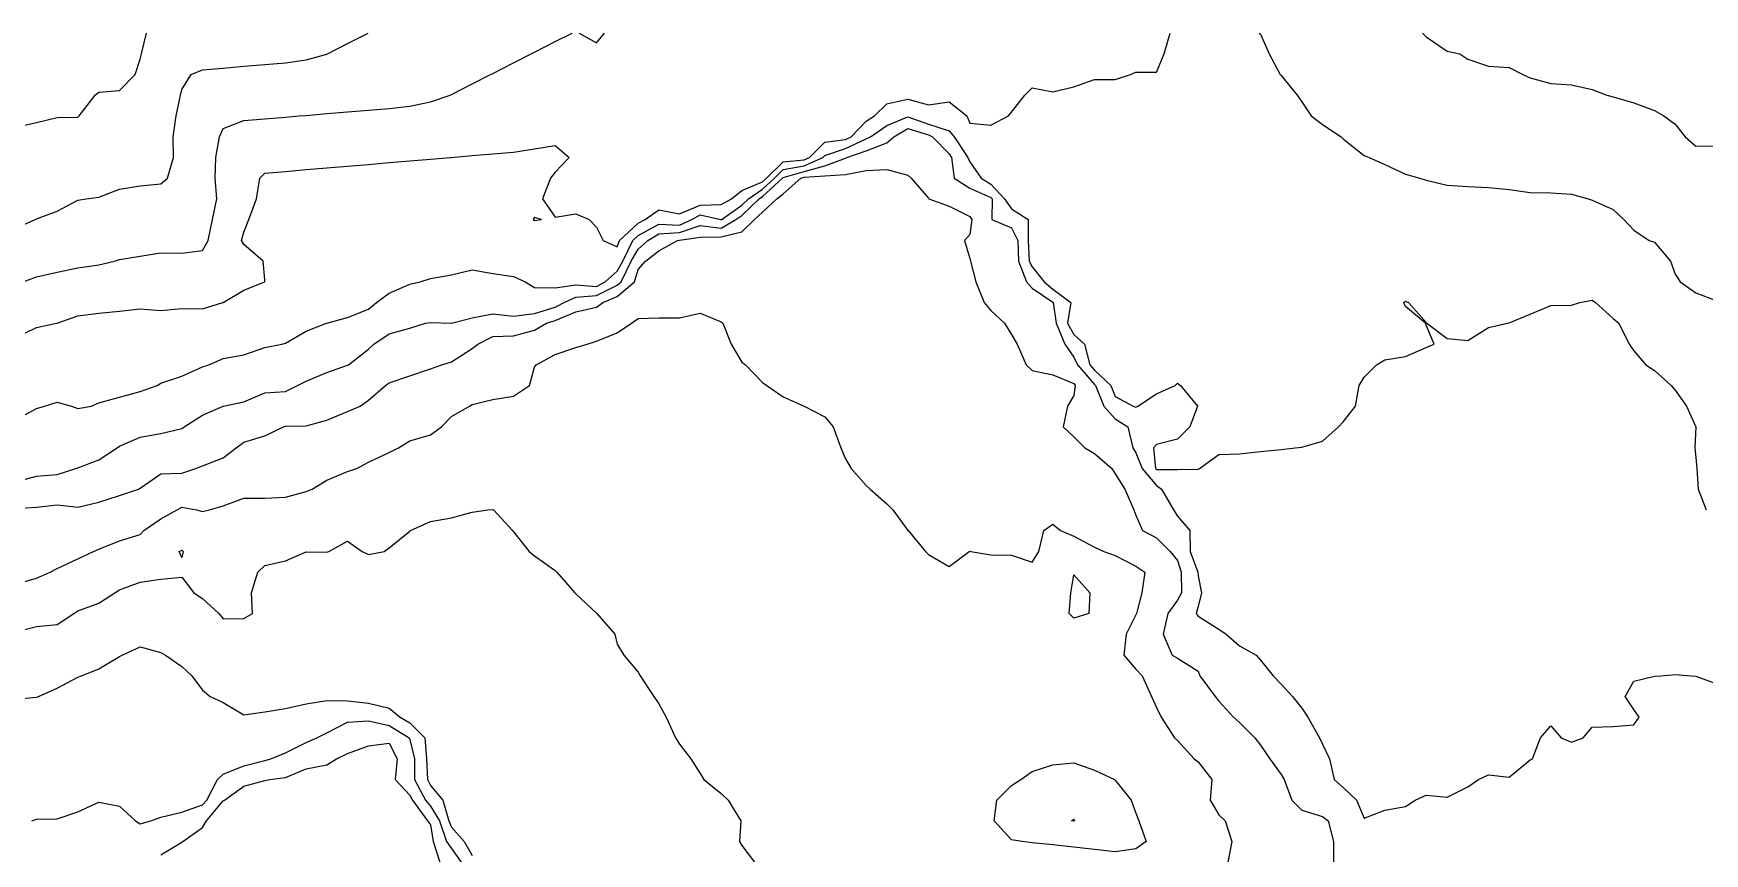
# Model space of a CAD drawing. Header units: metres. Extents: x 2681030 to 2681330, y 1246000 to 1246290.
# Drawn here: x 2681088.68 to 2681128.96, y 1246031.46 to 1246051.24 of the extents above; entities that cross this region are included whole.
import ezdxf

# ---------------------------------------------------------------- set-up
doc = ezdxf.new("R2010")
doc.units = ezdxf.units.M
doc.layers.add('BASIS_HOEHENLINIEN', color=8, linetype='Continuous')

msp = doc.modelspace()

# ---------------------------------------------------------------- linework, layer by layer
at = {"layer": 'BASIS_HOEHENLINIEN'}
for points in [[(2681088.25, 1246048.983, 0), (2681088.75, 1246049.093, 0), (2681089.25, 1246049.212, 0), (2681089.75, 1246049.222, 0), (2681089.776, 1246049.25, 0), (2681090.167, 1246049.75, 0), (2681090.25, 1246049.821, 0), (2681090.75, 1246049.863, 0), (2681091.13, 1246050.25, 0), (2681091.25, 1246050.619, 0), (2681091.277, 1246050.75, 0), (2681091.404, 1246051.25, 0)], [(2681088.25, 1246046.541, 0), (2681088.714, 1246046.75, 0), (2681088.75, 1246046.77, 0), (2681089.25, 1246046.953, 0), (2681089.75, 1246047.217, 0), (2681089.951, 1246047.25, 0), (2681090.25, 1246047.294, 0), (2681090.75, 1246047.481, 0), (2681091.25, 1246047.568, 0), (2681091.75, 1246047.611, 0), (2681091.908, 1246047.75, 0), (2681092.056, 1246048.25, 0), (2681092.048, 1246048.75, 0), (2681092.115, 1246049.25, 0), (2681092.219, 1246049.75, 0), (2681092.25, 1246049.885, 0), (2681092.48, 1246050.25, 0), (2681092.75, 1246050.362, 0), (2681093.25, 1246050.405, 0), (2681093.75, 1246050.447, 0), (2681094.25, 1246050.489, 0), (2681094.75, 1246050.531, 0), (2681095.25, 1246050.601, 0), (2681095.75, 1246050.744, 0), (2681095.765, 1246050.75, 0), (2681096.25, 1246050.998, 0), (2681096.741, 1246051.25, 0)], [(2681088.25, 1246043.909, 0), (2681088.75, 1246044.145, 0), (2681089.236, 1246044.25, 0), (2681089.25, 1246044.253, 0), (2681089.75, 1246044.426, 0), (2681090.25, 1246044.497, 0), (2681090.75, 1246044.544, 0), (2681091.25, 1246044.595, 0), (2681091.75, 1246044.562, 0), (2681092.25, 1246044.604, 0), (2681092.75, 1246044.601, 0), (2681093.241, 1246044.75, 0), (2681093.25, 1246044.753, 0), (2681093.75, 1246045.051, 0), (2681094.25, 1246045.246, 0), (2681094.257, 1246045.25, 0), (2681094.25, 1246045.3, 0), (2681094.212, 1246045.75, 0), (2681093.75, 1246046.152, 0), (2681093.688, 1246046.25, 0), (2681093.75, 1246046.447, 0), (2681093.868, 1246046.75, 0), (2681094.055, 1246047.25, 0), (2681094.134, 1246047.75, 0), (2681094.25, 1246047.871, 0), (2681094.75, 1246047.914, 0), (2681095.25, 1246047.956, 0), (2681095.75, 1246047.998, 0), (2681096.25, 1246048.04, 0), (2681096.75, 1246048.083, 0), (2681097.25, 1246048.125, 0), (2681097.75, 1246048.167, 0), (2681098.25, 1246048.209, 0), (2681098.73, 1246048.25, 0), (2681098.75, 1246048.252, 0), (2681099.25, 1246048.294, 0), (2681099.75, 1246048.336, 0), (2681100.25, 1246048.378, 0), (2681100.75, 1246048.454, 0), (2681101.25, 1246048.536, 0), (2681101.59, 1246048.25, 0), (2681101.25, 1246047.897, 0), (2681101.137, 1246047.75, 0), (2681100.946, 1246047.25, 0), (2681101.25, 1246046.812, 0), (2681101.75, 1246046.889, 0), (2681102.074, 1246046.75, 0), (2681102.25, 1246046.57, 0), (2681102.408, 1246046.25, 0), (2681102.75, 1246046.09, 0), (2681102.799, 1246046.25, 0), (2681103.25, 1246046.668, 0), (2681103.421, 1246046.75, 0), (2681103.75, 1246046.983, 0), (2681104.25, 1246046.889, 0), (2681104.75, 1246047.101, 0), (2681105.25, 1246047.111, 0), (2681105.501, 1246047.25, 0), (2681105.75, 1246047.453, 0), (2681106.25, 1246047.662, 0), (2681106.347, 1246047.75, 0), (2681106.75, 1246048.146, 0), (2681107.25, 1246048.19, 0), (2681107.386, 1246048.25, 0), (2681107.75, 1246048.622, 0), (2681108.25, 1246048.683, 0), (2681108.383, 1246048.75, 0), (2681108.75, 1246049.121, 0), (2681108.949, 1246049.25, 0), (2681109.25, 1246049.542, 0), (2681109.75, 1246049.655, 0), (2681110.25, 1246049.522, 0), (2681110.75, 1246049.594, 0), (2681111.176, 1246049.25, 0), (2681111.25, 1246049.08, 0), (2681111.75, 1246049.029, 0), (2681112.176, 1246049.25, 0), (2681112.25, 1246049.345, 0), (2681112.573, 1246049.75, 0), (2681112.75, 1246049.932, 0), (2681113.25, 1246049.834, 0), (2681113.75, 1246049.954, 0), (2681114.25, 1246050.129, 0), (2681114.75, 1246050.129, 0), (2681115.117, 1246050.25, 0), (2681115.25, 1246050.307, 0), (2681115.75, 1246050.309, 0), (2681115.93, 1246050.75, 0), (2681116.078, 1246051.25, 0)], [(2681088.427, 1246045.25, 0), (2681088.75, 1246045.368, 0), (2681089.25, 1246045.482, 0), (2681089.75, 1246045.585, 0), (2681090.25, 1246045.662, 0), (2681090.633, 1246045.75, 0), (2681090.75, 1246045.785, 0), (2681091.25, 1246045.868, 0), (2681091.75, 1246045.947, 0), (2681092.25, 1246045.938, 0), (2681092.75, 1246046.008, 0), (2681092.886, 1246046.25, 0), (2681092.993, 1246046.75, 0), (2681093.093, 1246047.25, 0), (2681093.055, 1246047.75, 0), (2681093.069, 1246048.25, 0), (2681093.16, 1246048.75, 0), (2681093.25, 1246048.949, 0), (2681093.75, 1246049.138, 0), (2681094.25, 1246049.18, 0), (2681094.75, 1246049.223, 0), (2681095.075, 1246049.25, 0), (2681095.25, 1246049.265, 0), (2681095.75, 1246049.307, 0), (2681096.25, 1246049.349, 0), (2681096.75, 1246049.392, 0), (2681097.25, 1246049.434, 0), (2681097.75, 1246049.483, 0), (2681098.25, 1246049.59, 0), (2681098.722, 1246049.75, 0), (2681098.75, 1246049.765, 0), (2681099.25, 1246050.021, 0), (2681099.697, 1246050.25, 0), (2681099.75, 1246050.277, 0), (2681100.25, 1246050.533, 0), (2681100.673, 1246050.75, 0), (2681100.75, 1246050.79, 0), (2681101.25, 1246051.046, 0), (2681101.665, 1246051.25, 0)], [(2681101.829, 1246051.25, 0), (2681102.25, 1246051.01, 0), (2681102.441, 1246051.25, 0)], [(2681118.22, 1246051.25, 0), (2681118.25, 1246051.221, 0), (2681118.458, 1246050.75, 0), (2681118.73, 1246050.25, 0), (2681118.75, 1246050.223, 0), (2681119.133, 1246049.75, 0), (2681119.25, 1246049.593, 0), (2681119.473, 1246049.25, 0), (2681119.75, 1246049.047, 0), (2681120.198, 1246048.75, 0), (2681120.25, 1246048.688, 0), (2681120.75, 1246048.298, 0), (2681120.874, 1246048.25, 0), (2681121.25, 1246048.083, 0), (2681121.75, 1246047.848, 0), (2681122.095, 1246047.75, 0), (2681122.25, 1246047.698, 0), (2681122.75, 1246047.583, 0), (2681123.25, 1246047.545, 0), (2681123.75, 1246047.524, 0), (2681124.25, 1246047.476, 0), (2681124.75, 1246047.402, 0), (2681125.25, 1246047.4, 0), (2681125.75, 1246047.367, 0), (2681126.15, 1246047.25, 0), (2681126.25, 1246047.22, 0), (2681126.75, 1246046.992, 0), (2681127.01, 1246046.75, 0), (2681127.25, 1246046.498, 0), (2681127.622, 1246046.25, 0), (2681127.75, 1246046.209, 0), (2681128.133, 1246045.75, 0), (2681128.25, 1246045.434, 0), (2681128.372, 1246045.25, 0), (2681128.75, 1246044.981, 0), (2681129.25, 1246044.79, 0)], [(2681122.161, 1246051.25, 0), (2681122.25, 1246051.158, 0), (2681122.75, 1246050.815, 0), (2681123.059, 1246050.75, 0), (2681123.25, 1246050.622, 0), (2681123.75, 1246050.447, 0), (2681124.25, 1246050.418, 0), (2681124.575, 1246050.25, 0), (2681124.75, 1246050.167, 0), (2681125.25, 1246050.032, 0), (2681125.75, 1246050.004, 0), (2681126.25, 1246049.887, 0), (2681126.604, 1246049.75, 0), (2681126.75, 1246049.713, 0), (2681127.25, 1246049.564, 0), (2681127.75, 1246049.383, 0), (2681127.973, 1246049.25, 0), (2681128.25, 1246049.049, 0), (2681128.487, 1246048.75, 0), (2681128.75, 1246048.52, 0), (2681129.25, 1246048.531, 0)], [(2681088.25, 1246041.919, 0), (2681088.75, 1246042.195, 0), (2681088.941, 1246042.25, 0), (2681089.25, 1246042.349, 0), (2681089.597, 1246042.25, 0), (2681089.75, 1246042.196, 0), (2681090.076, 1246042.25, 0), (2681090.25, 1246042.335, 0), (2681090.75, 1246042.466, 0), (2681091.25, 1246042.605, 0), (2681091.658, 1246042.75, 0), (2681091.75, 1246042.806, 0), (2681092.25, 1246042.974, 0), (2681092.75, 1246043.201, 0), (2681092.902, 1246043.25, 0), (2681093.25, 1246043.403, 0), (2681093.75, 1246043.493, 0), (2681094.25, 1246043.665, 0), (2681094.662, 1246043.75, 0), (2681094.75, 1246043.771, 0), (2681095.25, 1246044.059, 0), (2681095.743, 1246044.25, 0), (2681095.75, 1246044.253, 0), (2681096.25, 1246044.386, 0), (2681096.75, 1246044.594, 0), (2681096.945, 1246044.75, 0), (2681097.25, 1246044.979, 0), (2681097.75, 1246045.191, 0), (2681097.998, 1246045.25, 0), (2681098.25, 1246045.332, 0), (2681098.75, 1246045.417, 0), (2681099.25, 1246045.542, 0), (2681099.75, 1246045.448, 0), (2681100.25, 1246045.376, 0), (2681100.525, 1246045.25, 0), (2681100.75, 1246045.117, 0), (2681101.25, 1246045.107, 0), (2681101.75, 1246045.176, 0), (2681102.25, 1246045.14, 0), (2681102.458, 1246045.25, 0), (2681102.75, 1246045.505, 0), (2681102.885, 1246045.75, 0), (2681103.123, 1246046.25, 0), (2681103.25, 1246046.368, 0), (2681103.75, 1246046.64, 0), (2681104.25, 1246046.616, 0), (2681104.546, 1246046.75, 0), (2681104.75, 1246046.869, 0), (2681105.246, 1246046.75, 0), (2681105.25, 1246046.749, 0), (2681105.251, 1246046.75, 0), (2681105.75, 1246047.098, 0), (2681105.909, 1246047.25, 0), (2681106.25, 1246047.485, 0), (2681106.541, 1246047.75, 0), (2681106.75, 1246047.955, 0), (2681107.25, 1246048.051, 0), (2681107.702, 1246048.25, 0), (2681107.75, 1246048.299, 0), (2681108.25, 1246048.462, 0), (2681108.75, 1246048.701, 0), (2681108.854, 1246048.75, 0), (2681109.25, 1246049.016, 0), (2681109.75, 1246049.233, 0), (2681110.25, 1246049.049, 0), (2681110.75, 1246048.893, 0), (2681110.873, 1246048.75, 0), (2681111.195, 1246048.25, 0), (2681111.25, 1246048.144, 0), (2681111.52, 1246047.75, 0), (2681111.75, 1246047.605, 0), (2681112.081, 1246047.25, 0), (2681112.25, 1246047.012, 0), (2681112.649, 1246046.75, 0), (2681112.657, 1246046.25, 0), (2681112.675, 1246045.75, 0), (2681112.75, 1246045.609, 0), (2681113.038, 1246045.25, 0), (2681113.25, 1246045.076, 0), (2681113.678, 1246044.75, 0), (2681113.6, 1246044.25, 0), (2681113.75, 1246043.982, 0), (2681114.013, 1246043.75, 0), (2681114.137, 1246043.25, 0), (2681114.25, 1246043.118, 0), (2681114.648, 1246042.75, 0), (2681114.75, 1246042.483, 0), (2681115.184, 1246042.25, 0), (2681115.25, 1246042.226, 0), (2681115.293, 1246042.25, 0), (2681115.75, 1246042.552, 0), (2681116.194, 1246042.75, 0), (2681116.25, 1246042.804, 0), (2681116.324, 1246042.75, 0), (2681116.737, 1246042.25, 0), (2681116.55, 1246041.75, 0), (2681116.25, 1246041.459, 0), (2681115.75, 1246041.33, 0), (2681115.678, 1246041.25, 0), (2681115.725, 1246040.75, 0), (2681115.75, 1246040.721, 0), (2681116.25, 1246040.722, 0), (2681116.75, 1246040.735, 0), (2681116.783, 1246040.75, 0), (2681117.25, 1246041.085, 0), (2681117.75, 1246041.098, 0), (2681118.25, 1246041.154, 0), (2681118.75, 1246041.206, 0), (2681119.091, 1246041.25, 0), (2681119.25, 1246041.265, 0), (2681119.75, 1246041.408, 0), (2681120.137, 1246041.75, 0), (2681120.25, 1246041.884, 0), (2681120.542, 1246042.25, 0), (2681120.628, 1246042.75, 0), (2681120.75, 1246042.953, 0), (2681121.053, 1246043.25, 0), (2681121.25, 1246043.365, 0), (2681121.75, 1246043.446, 0), (2681122.25, 1246043.664, 0), (2681122.436, 1246043.75, 0), (2681122.25, 1246044.201, 0), (2681122.228, 1246044.25, 0), (2681121.75, 1246044.655, 0), (2681121.709, 1246044.75, 0), (2681121.75, 1246044.786, 0), (2681121.817, 1246044.75, 0), (2681122.25, 1246044.265, 0), (2681122.261, 1246044.25, 0), (2681122.75, 1246043.883, 0), (2681123.25, 1246043.832, 0), (2681123.75, 1246044.147, 0), (2681124.209, 1246044.25, 0), (2681124.25, 1246044.26, 0), (2681124.75, 1246044.468, 0), (2681125.25, 1246044.682, 0), (2681125.75, 1246044.691, 0), (2681125.95, 1246044.75, 0), (2681126.25, 1246044.808, 0), (2681126.324, 1246044.75, 0), (2681126.75, 1246044.367, 0), (2681126.887, 1246044.25, 0), (2681127.137, 1246043.75, 0), (2681127.25, 1246043.585, 0), (2681127.542, 1246043.25, 0), (2681127.75, 1246043.113, 0), (2681128.151, 1246042.75, 0), (2681128.25, 1246042.639, 0), (2681128.522, 1246042.25, 0), (2681128.743, 1246041.75, 0), (2681128.726, 1246041.25, 0), (2681128.75, 1246041.013, 0), (2681128.767, 1246040.75, 0), (2681128.802, 1246040.25, 0), (2681128.996, 1246039.75, 0)], [(2681088.25, 1246040.428, 0), (2681088.75, 1246040.564, 0), (2681089.25, 1246040.601, 0), (2681089.695, 1246040.75, 0), (2681089.75, 1246040.768, 0), (2681090.25, 1246040.959, 0), (2681090.697, 1246041.25, 0), (2681090.75, 1246041.285, 0), (2681091.25, 1246041.505, 0), (2681091.75, 1246041.59, 0), (2681092.25, 1246041.712, 0), (2681092.307, 1246041.75, 0), (2681092.75, 1246042.038, 0), (2681093.246, 1246042.25, 0), (2681093.25, 1246042.251, 0), (2681093.75, 1246042.353, 0), (2681094.25, 1246042.574, 0), (2681094.75, 1246042.602, 0), (2681095.038, 1246042.75, 0), (2681095.25, 1246042.853, 0), (2681095.75, 1246043.06, 0), (2681096.25, 1246043.237, 0), (2681096.271, 1246043.25, 0), (2681096.75, 1246043.629, 0), (2681096.883, 1246043.75, 0), (2681097.25, 1246043.992, 0), (2681097.75, 1246044.134, 0), (2681098.124, 1246044.25, 0), (2681098.25, 1246044.271, 0), (2681098.75, 1246044.252, 0), (2681099.25, 1246044.384, 0), (2681099.75, 1246044.479, 0), (2681100.25, 1246044.422, 0), (2681100.75, 1246044.488, 0), (2681101.25, 1246044.638, 0), (2681101.467, 1246044.75, 0), (2681101.75, 1246044.883, 0), (2681102.25, 1246044.921, 0), (2681102.75, 1246045.169, 0), (2681102.845, 1246045.25, 0), (2681103.085, 1246045.75, 0), (2681103.25, 1246046.038, 0), (2681103.486, 1246046.25, 0), (2681103.75, 1246046.408, 0), (2681104.25, 1246046.436, 0), (2681104.75, 1246046.612, 0), (2681105.25, 1246046.54, 0), (2681105.603, 1246046.75, 0), (2681105.75, 1246046.852, 0), (2681106.166, 1246047.25, 0), (2681106.25, 1246047.308, 0), (2681106.735, 1246047.75, 0), (2681106.75, 1246047.765, 0), (2681107.25, 1246047.912, 0), (2681107.75, 1246048.046, 0), (2681108.25, 1246048.234, 0), (2681108.284, 1246048.25, 0), (2681108.75, 1246048.411, 0), (2681109.25, 1246048.599, 0), (2681109.419, 1246048.75, 0), (2681109.75, 1246048.95, 0), (2681110.25, 1246048.793, 0), (2681110.347, 1246048.75, 0), (2681110.75, 1246048.335, 0), (2681110.806, 1246048.25, 0), (2681110.868, 1246047.75, 0), (2681111.25, 1246047.505, 0), (2681111.75, 1246047.285, 0), (2681111.783, 1246047.25, 0), (2681111.774, 1246046.75, 0), (2681112.25, 1246046.556, 0), (2681112.401, 1246046.25, 0), (2681112.419, 1246045.75, 0), (2681112.609, 1246045.25, 0), (2681112.75, 1246045.096, 0), (2681113.25, 1246044.756, 0), (2681113.258, 1246044.75, 0), (2681113.329, 1246044.25, 0), (2681113.535, 1246043.75, 0), (2681113.75, 1246043.432, 0), (2681113.839, 1246043.25, 0), (2681114.25, 1246042.772, 0), (2681114.274, 1246042.75, 0), (2681114.48, 1246042.25, 0), (2681114.75, 1246041.942, 0), (2681115.059, 1246041.75, 0), (2681115.172, 1246041.25, 0), (2681115.25, 1246041.129, 0), (2681115.401, 1246040.75, 0), (2681115.75, 1246040.339, 0), (2681115.87, 1246040.25, 0), (2681116.16, 1246039.75, 0), (2681116.25, 1246039.596, 0), (2681116.549, 1246039.25, 0), (2681116.557, 1246038.75, 0), (2681116.74, 1246038.25, 0), (2681116.75, 1246038.159, 0), (2681116.832, 1246037.75, 0), (2681116.75, 1246037.416, 0), (2681116.706, 1246037.25, 0), (2681116.75, 1246037.186, 0), (2681117.25, 1246036.873, 0), (2681117.423, 1246036.75, 0), (2681117.75, 1246036.474, 0), (2681118.145, 1246036.25, 0), (2681118.25, 1246036.123, 0), (2681118.558, 1246035.75, 0), (2681118.75, 1246035.548, 0), (2681119.024, 1246035.25, 0), (2681119.25, 1246034.965, 0), (2681119.391, 1246034.75, 0), (2681119.673, 1246034.25, 0), (2681119.75, 1246034.103, 0), (2681119.92, 1246033.75, 0), (2681120.032, 1246033.25, 0), (2681120.25, 1246033.048, 0), (2681120.567, 1246032.75, 0), (2681120.75, 1246032.314, 0), (2681121.25, 1246032.506, 0), (2681121.75, 1246032.594, 0), (2681121.985, 1246032.75, 0), (2681122.25, 1246032.866, 0), (2681122.75, 1246032.822, 0), (2681123.25, 1246033.068, 0), (2681123.507, 1246033.25, 0), (2681123.75, 1246033.359, 0), (2681124.25, 1246033.3, 0), (2681124.75, 1246033.718, 0), (2681124.811, 1246033.75, 0), (2681125.003, 1246034.25, 0), (2681125.25, 1246034.543, 0), (2681125.501, 1246034.25, 0), (2681125.75, 1246034.146, 0), (2681126.032, 1246034.25, 0), (2681126.25, 1246034.507, 0), (2681126.75, 1246034.522, 0), (2681127.25, 1246034.57, 0), (2681127.378, 1246034.75, 0), (2681127.25, 1246034.932, 0), (2681127.041, 1246035.25, 0), (2681127.25, 1246035.62, 0), (2681127.75, 1246035.736, 0), (2681127.912, 1246035.75, 0), (2681128.25, 1246035.778, 0), (2681128.631, 1246035.75, 0), (2681128.75, 1246035.736, 0), (2681129.25, 1246035.555, 0)], [(2681088.25, 1246039.781, 0), (2681088.75, 1246039.816, 0), (2681089.25, 1246039.871, 0), (2681089.75, 1246039.816, 0), (2681090.25, 1246039.935, 0), (2681090.75, 1246040.094, 0), (2681091.207, 1246040.25, 0), (2681091.25, 1246040.273, 0), (2681091.75, 1246040.62, 0), (2681092.25, 1246040.632, 0), (2681092.591, 1246040.75, 0), (2681092.75, 1246040.812, 0), (2681093.25, 1246041.004, 0), (2681093.565, 1246041.25, 0), (2681093.75, 1246041.386, 0), (2681094.25, 1246041.533, 0), (2681094.704, 1246041.75, 0), (2681094.75, 1246041.766, 0), (2681095.25, 1246041.78, 0), (2681095.75, 1246041.914, 0), (2681096.25, 1246042.122, 0), (2681096.548, 1246042.25, 0), (2681096.75, 1246042.398, 0), (2681097.162, 1246042.75, 0), (2681097.25, 1246042.812, 0), (2681097.75, 1246042.984, 0), (2681098.25, 1246043.151, 0), (2681098.518, 1246043.25, 0), (2681098.75, 1246043.317, 0), (2681099.25, 1246043.638, 0), (2681099.384, 1246043.75, 0), (2681099.75, 1246043.931, 0), (2681100.25, 1246043.949, 0), (2681100.75, 1246044.086, 0), (2681101.046, 1246044.25, 0), (2681101.25, 1246044.319, 0), (2681101.75, 1246044.528, 0), (2681102.25, 1246044.64, 0), (2681102.397, 1246044.75, 0), (2681102.75, 1246044.895, 0), (2681103.166, 1246045.25, 0), (2681103.25, 1246045.55, 0), (2681103.428, 1246045.75, 0), (2681103.75, 1246045.999, 0), (2681104.2, 1246046.25, 0), (2681104.25, 1246046.256, 0), (2681104.75, 1246046.328, 0), (2681105.25, 1246046.331, 0), (2681105.75, 1246046.458, 0), (2681106.054, 1246046.75, 0), (2681106.25, 1246046.93, 0), (2681106.596, 1246047.25, 0), (2681106.75, 1246047.372, 0), (2681107.175, 1246047.75, 0), (2681107.25, 1246047.773, 0), (2681107.75, 1246047.806, 0), (2681108.25, 1246047.841, 0), (2681108.75, 1246047.935, 0), (2681109.25, 1246047.955, 0), (2681109.75, 1246047.823, 0), (2681109.834, 1246047.75, 0), (2681110.25, 1246047.27, 0), (2681110.261, 1246047.25, 0), (2681110.75, 1246047.076, 0), (2681111.25, 1246046.826, 0), (2681111.293, 1246046.75, 0), (2681111.25, 1246046.391, 0), (2681111.122, 1246046.25, 0), (2681111.25, 1246045.813, 0), (2681111.265, 1246045.75, 0), (2681111.391, 1246045.25, 0), (2681111.595, 1246044.75, 0), (2681111.75, 1246044.556, 0), (2681112.079, 1246044.25, 0), (2681112.25, 1246043.977, 0), (2681112.385, 1246043.75, 0), (2681112.606, 1246043.25, 0), (2681112.75, 1246043.108, 0), (2681113.25, 1246043.007, 0), (2681113.75, 1246042.795, 0), (2681113.785, 1246042.75, 0), (2681113.75, 1246042.506, 0), (2681113.603, 1246042.25, 0), (2681113.493, 1246041.75, 0), (2681113.75, 1246041.515, 0), (2681114.022, 1246041.25, 0), (2681114.25, 1246041.112, 0), (2681114.671, 1246040.75, 0), (2681114.75, 1246040.616, 0), (2681114.986, 1246040.25, 0), (2681115.202, 1246039.75, 0), (2681115.25, 1246039.623, 0), (2681115.405, 1246039.25, 0), (2681115.75, 1246039.074, 0), (2681116.075, 1246038.75, 0), (2681116.25, 1246038.533, 0), (2681116.337, 1246038.25, 0), (2681116.349, 1246037.75, 0), (2681116.25, 1246037.571, 0), (2681116.02, 1246037.25, 0), (2681115.911, 1246036.75, 0), (2681116.123, 1246036.25, 0), (2681116.25, 1246036.171, 0), (2681116.75, 1246035.86, 0), (2681116.794, 1246035.75, 0), (2681117.162, 1246035.25, 0), (2681117.25, 1246035.137, 0), (2681117.605, 1246034.75, 0), (2681117.75, 1246034.625, 0), (2681118.119, 1246034.25, 0), (2681118.25, 1246034.073, 0), (2681118.479, 1246033.75, 0), (2681118.75, 1246033.367, 0), (2681118.82, 1246033.25, 0), (2681119.005, 1246032.75, 0), (2681119.25, 1246032.51, 0), (2681119.75, 1246032.352, 0), (2681119.884, 1246032.25, 0), (2681120.011, 1246031.75, 0), (2681120.013, 1246031.25, 0)], [(2681100.75, 1246046.732, 0), (2681100.92, 1246046.75, 0), (2681100.75, 1246046.801, 0), (2681100.719, 1246046.75, 0), (2681100.75, 1246046.732, 0)], [(2681088.25, 1246037.955, 0), (2681088.75, 1246038.102, 0), (2681089.079, 1246038.25, 0), (2681089.25, 1246038.339, 0), (2681089.75, 1246038.567, 0), (2681090.126, 1246038.75, 0), (2681090.25, 1246038.806, 0), (2681090.75, 1246039.001, 0), (2681091.25, 1246039.158, 0), (2681091.339, 1246039.25, 0), (2681091.75, 1246039.532, 0), (2681092.14, 1246039.75, 0), (2681092.25, 1246039.814, 0), (2681092.605, 1246039.75, 0), (2681092.75, 1246039.708, 0), (2681092.919, 1246039.75, 0), (2681093.25, 1246039.844, 0), (2681093.75, 1246040.03, 0), (2681094.25, 1246040.03, 0), (2681094.75, 1246040.054, 0), (2681095.25, 1246040.191, 0), (2681095.394, 1246040.25, 0), (2681095.75, 1246040.463, 0), (2681096.25, 1246040.676, 0), (2681096.473, 1246040.75, 0), (2681096.75, 1246040.904, 0), (2681097.25, 1246041.136, 0), (2681097.479, 1246041.25, 0), (2681097.75, 1246041.412, 0), (2681098.25, 1246041.558, 0), (2681098.515, 1246041.75, 0), (2681098.75, 1246042.004, 0), (2681099.191, 1246042.25, 0), (2681099.25, 1246042.288, 0), (2681099.75, 1246042.413, 0), (2681100.25, 1246042.495, 0), (2681100.63, 1246042.75, 0), (2681100.75, 1246043.189, 0), (2681100.792, 1246043.25, 0), (2681101.25, 1246043.496, 0), (2681101.75, 1246043.663, 0), (2681102.026, 1246043.75, 0), (2681102.25, 1246043.819, 0), (2681102.75, 1246044.023, 0), (2681103.089, 1246044.25, 0), (2681103.25, 1246044.363, 0), (2681103.75, 1246044.381, 0), (2681104.25, 1246044.38, 0), (2681104.75, 1246044.498, 0), (2681105.25, 1246044.284, 0), (2681105.297, 1246044.25, 0), (2681105.493, 1246043.75, 0), (2681105.75, 1246043.314, 0), (2681105.843, 1246043.25, 0), (2681106.25, 1246042.821, 0), (2681106.352, 1246042.75, 0), (2681106.75, 1246042.476, 0), (2681107.25, 1246042.251, 0), (2681107.251, 1246042.25, 0), (2681107.75, 1246041.997, 0), (2681107.95, 1246041.75, 0), (2681108.135, 1246041.25, 0), (2681108.25, 1246040.98, 0), (2681108.383, 1246040.75, 0), (2681108.75, 1246040.34, 0), (2681108.841, 1246040.25, 0), (2681109.25, 1246039.899, 0), (2681109.391, 1246039.75, 0), (2681109.75, 1246039.255, 0), (2681109.764, 1246039.25, 0), (2681110.176, 1246038.75, 0), (2681110.25, 1246038.671, 0), (2681110.75, 1246038.381, 0), (2681111.232, 1246038.75, 0), (2681111.25, 1246038.755, 0), (2681111.275, 1246038.75, 0), (2681111.75, 1246038.666, 0), (2681112.25, 1246038.659, 0), (2681112.75, 1246038.487, 0), (2681112.912, 1246038.75, 0), (2681113.034, 1246039.25, 0), (2681113.25, 1246039.403, 0), (2681113.436, 1246039.25, 0), (2681113.75, 1246039.113, 0), (2681114.25, 1246038.85, 0), (2681114.479, 1246038.75, 0), (2681114.75, 1246038.652, 0), (2681115.25, 1246038.392, 0), (2681115.469, 1246038.25, 0), (2681115.394, 1246037.75, 0), (2681115.267, 1246037.25, 0), (2681115.25, 1246037.221, 0), (2681115.014, 1246036.75, 0), (2681114.955, 1246036.25, 0), (2681115.25, 1246035.907, 0), (2681115.403, 1246035.75, 0), (2681115.629, 1246035.25, 0), (2681115.75, 1246034.984, 0), (2681115.857, 1246034.75, 0), (2681116.183, 1246034.25, 0), (2681116.25, 1246034.187, 0), (2681116.656, 1246033.75, 0), (2681116.75, 1246033.674, 0), (2681117.078, 1246033.25, 0), (2681117.038, 1246032.75, 0), (2681117.25, 1246032.395, 0), (2681117.398, 1246032.25, 0), (2681117.559, 1246031.75, 0), (2681117.469, 1246031.25, 0)], [(2681088.25, 1246036.81, 0), (2681088.75, 1246036.934, 0), (2681089.25, 1246036.987, 0), (2681089.648, 1246037.25, 0), (2681089.75, 1246037.313, 0), (2681090.25, 1246037.498, 0), (2681090.639, 1246037.75, 0), (2681090.75, 1246037.821, 0), (2681091.25, 1246038.007, 0), (2681091.75, 1246038.077, 0), (2681092.25, 1246038.126, 0), (2681092.541, 1246037.75, 0), (2681092.75, 1246037.609, 0), (2681093.142, 1246037.25, 0), (2681093.25, 1246037.124, 0), (2681093.75, 1246037.129, 0), (2681093.959, 1246037.25, 0), (2681093.935, 1246037.75, 0), (2681094.085, 1246038.25, 0), (2681094.25, 1246038.41, 0), (2681094.75, 1246038.521, 0), (2681095.25, 1246038.74, 0), (2681095.75, 1246038.733, 0), (2681095.794, 1246038.75, 0), (2681096.25, 1246038.992, 0), (2681096.596, 1246038.75, 0), (2681096.75, 1246038.673, 0), (2681097.132, 1246038.75, 0), (2681097.25, 1246038.834, 0), (2681097.75, 1246039.236, 0), (2681097.766, 1246039.25, 0), (2681098.25, 1246039.471, 0), (2681098.75, 1246039.56, 0), (2681099.25, 1246039.698, 0), (2681099.631, 1246039.75, 0), (2681099.75, 1246039.761, 0), (2681099.765, 1246039.75, 0), (2681100.223, 1246039.25, 0), (2681100.25, 1246039.222, 0), (2681100.628, 1246038.75, 0), (2681100.75, 1246038.64, 0), (2681101.25, 1246038.284, 0), (2681101.293, 1246038.25, 0), (2681101.722, 1246037.75, 0), (2681101.75, 1246037.725, 0), (2681102.25, 1246037.259, 0), (2681102.256, 1246037.25, 0), (2681102.688, 1246036.75, 0), (2681102.75, 1246036.511, 0), (2681102.905, 1246036.25, 0), (2681103.25, 1246035.836, 0), (2681103.298, 1246035.75, 0), (2681103.629, 1246035.25, 0), (2681103.75, 1246035.071, 0), (2681103.931, 1246034.75, 0), (2681104.151, 1246034.25, 0), (2681104.25, 1246034.102, 0), (2681104.52, 1246033.75, 0), (2681104.75, 1246033.394, 0), (2681104.836, 1246033.25, 0), (2681105.25, 1246032.911, 0), (2681105.422, 1246032.75, 0), (2681105.726, 1246032.25, 0), (2681105.695, 1246031.75, 0), (2681105.75, 1246031.658, 0), (2681106.053, 1246031.25, 0)], [(2681092.287, 1246038.75, 0), (2681092.25, 1246038.598, 0), (2681092.189, 1246038.75, 0), (2681092.25, 1246038.778, 0), (2681092.287, 1246038.75, 0)], [(2681114.116, 1246037.25, 0), (2681113.75, 1246037.137, 0), (2681113.645, 1246037.25, 0), (2681113.681, 1246037.75, 0), (2681113.75, 1246038.186, 0), (2681114.137, 1246037.75, 0), (2681114.116, 1246037.25, 0)], [(2681088.25, 1246035.181, 0), (2681088.75, 1246035.234, 0), (2681088.795, 1246035.25, 0), (2681089.25, 1246035.449, 0), (2681089.75, 1246035.719, 0), (2681089.832, 1246035.75, 0), (2681090.25, 1246035.914, 0), (2681090.75, 1246036.211, 0), (2681090.814, 1246036.25, 0), (2681091.25, 1246036.448, 0), (2681091.75, 1246036.31, 0), (2681091.859, 1246036.25, 0), (2681092.25, 1246035.97, 0), (2681092.497, 1246035.75, 0), (2681092.75, 1246035.405, 0), (2681092.935, 1246035.25, 0), (2681093.25, 1246035.107, 0), (2681093.75, 1246034.811, 0), (2681094.25, 1246034.877, 0), (2681094.75, 1246034.956, 0), (2681095.25, 1246035.075, 0), (2681095.75, 1246035.155, 0), (2681096.25, 1246035.146, 0), (2681096.75, 1246035.086, 0), (2681097.25, 1246034.97, 0), (2681097.519, 1246034.75, 0), (2681097.75, 1246034.613, 0), (2681098.109, 1246034.25, 0), (2681098.152, 1246033.75, 0), (2681098.172, 1246033.25, 0), (2681098.25, 1246033.105, 0), (2681098.546, 1246032.75, 0), (2681098.686, 1246032.25, 0), (2681098.75, 1246032.095, 0), (2681099.058, 1246031.75, 0), (2681099.25, 1246031.416, 0)], [(2681088.637, 1246032.25, 0), (2681088.75, 1246032.287, 0), (2681089.25, 1246032.298, 0), (2681089.75, 1246032.464, 0), (2681090.25, 1246032.697, 0), (2681090.75, 1246032.604, 0), (2681091.135, 1246032.25, 0), (2681091.25, 1246032.18, 0), (2681091.507, 1246032.25, 0), (2681091.75, 1246032.339, 0), (2681092.25, 1246032.461, 0), (2681092.75, 1246032.636, 0), (2681092.852, 1246032.75, 0), (2681093.112, 1246033.25, 0), (2681093.25, 1246033.375, 0), (2681093.75, 1246033.578, 0), (2681094.25, 1246033.707, 0), (2681094.395, 1246033.75, 0), (2681094.75, 1246033.894, 0), (2681095.25, 1246034.142, 0), (2681095.507, 1246034.25, 0), (2681095.75, 1246034.376, 0), (2681096.25, 1246034.627, 0), (2681096.75, 1246034.659, 0), (2681097.25, 1246034.551, 0), (2681097.732, 1246034.25, 0), (2681097.75, 1246034.211, 0), (2681097.859, 1246033.75, 0), (2681097.858, 1246033.25, 0), (2681098.127, 1246032.75, 0), (2681098.25, 1246032.603, 0), (2681098.463, 1246032.25, 0), (2681098.634, 1246031.75, 0), (2681098.75, 1246031.586, 0), (2681098.989, 1246031.25, 0)], [(2681091.75, 1246031.434, 0), (2681092.25, 1246031.736, 0), (2681092.275, 1246031.75, 0), (2681092.75, 1246032.086, 0), (2681092.847, 1246032.25, 0), (2681093.25, 1246032.732, 0), (2681093.281, 1246032.75, 0), (2681093.75, 1246033.084, 0), (2681094.25, 1246033.221, 0), (2681094.372, 1246033.25, 0), (2681094.75, 1246033.292, 0), (2681095.25, 1246033.508, 0), (2681095.75, 1246033.604, 0), (2681095.985, 1246033.75, 0), (2681096.25, 1246033.876, 0), (2681096.75, 1246034.06, 0), (2681097.25, 1246034.123, 0), (2681097.444, 1246033.75, 0), (2681097.392, 1246033.25, 0), (2681097.75, 1246032.873, 0), (2681097.816, 1246032.75, 0), (2681098.172, 1246032.25, 0), (2681098.25, 1246032.155, 0), (2681098.309, 1246031.75, 0), (2681098.472, 1246031.25, 0)], [(2681115.499, 1246031.75, 0), (2681115.25, 1246031.579, 0), (2681114.75, 1246031.5, 0), (2681114.25, 1246031.556, 0), (2681113.75, 1246031.612, 0), (2681113.25, 1246031.668, 0), (2681112.75, 1246031.723, 0), (2681112.512, 1246031.75, 0), (2681112.25, 1246031.791, 0), (2681111.831, 1246032.25, 0), (2681111.895, 1246032.75, 0), (2681112.25, 1246033.106, 0), (2681112.473, 1246033.25, 0), (2681112.75, 1246033.437, 0), (2681113.25, 1246033.605, 0), (2681113.75, 1246033.653, 0), (2681114.25, 1246033.476, 0), (2681114.736, 1246033.25, 0), (2681114.75, 1246033.235, 0), (2681115.132, 1246032.75, 0), (2681115.25, 1246032.439, 0), (2681115.322, 1246032.25, 0), (2681115.499, 1246031.75, 0)], [(2681113.766, 1246032.25, 0), (2681113.75, 1246032.244, 0), (2681113.695, 1246032.25, 0), (2681113.75, 1246032.293, 0), (2681113.766, 1246032.25, 0)]]:
    msp.add_polyline3d(points, dxfattribs=at)

doc.saveas('drawing.dxf')
